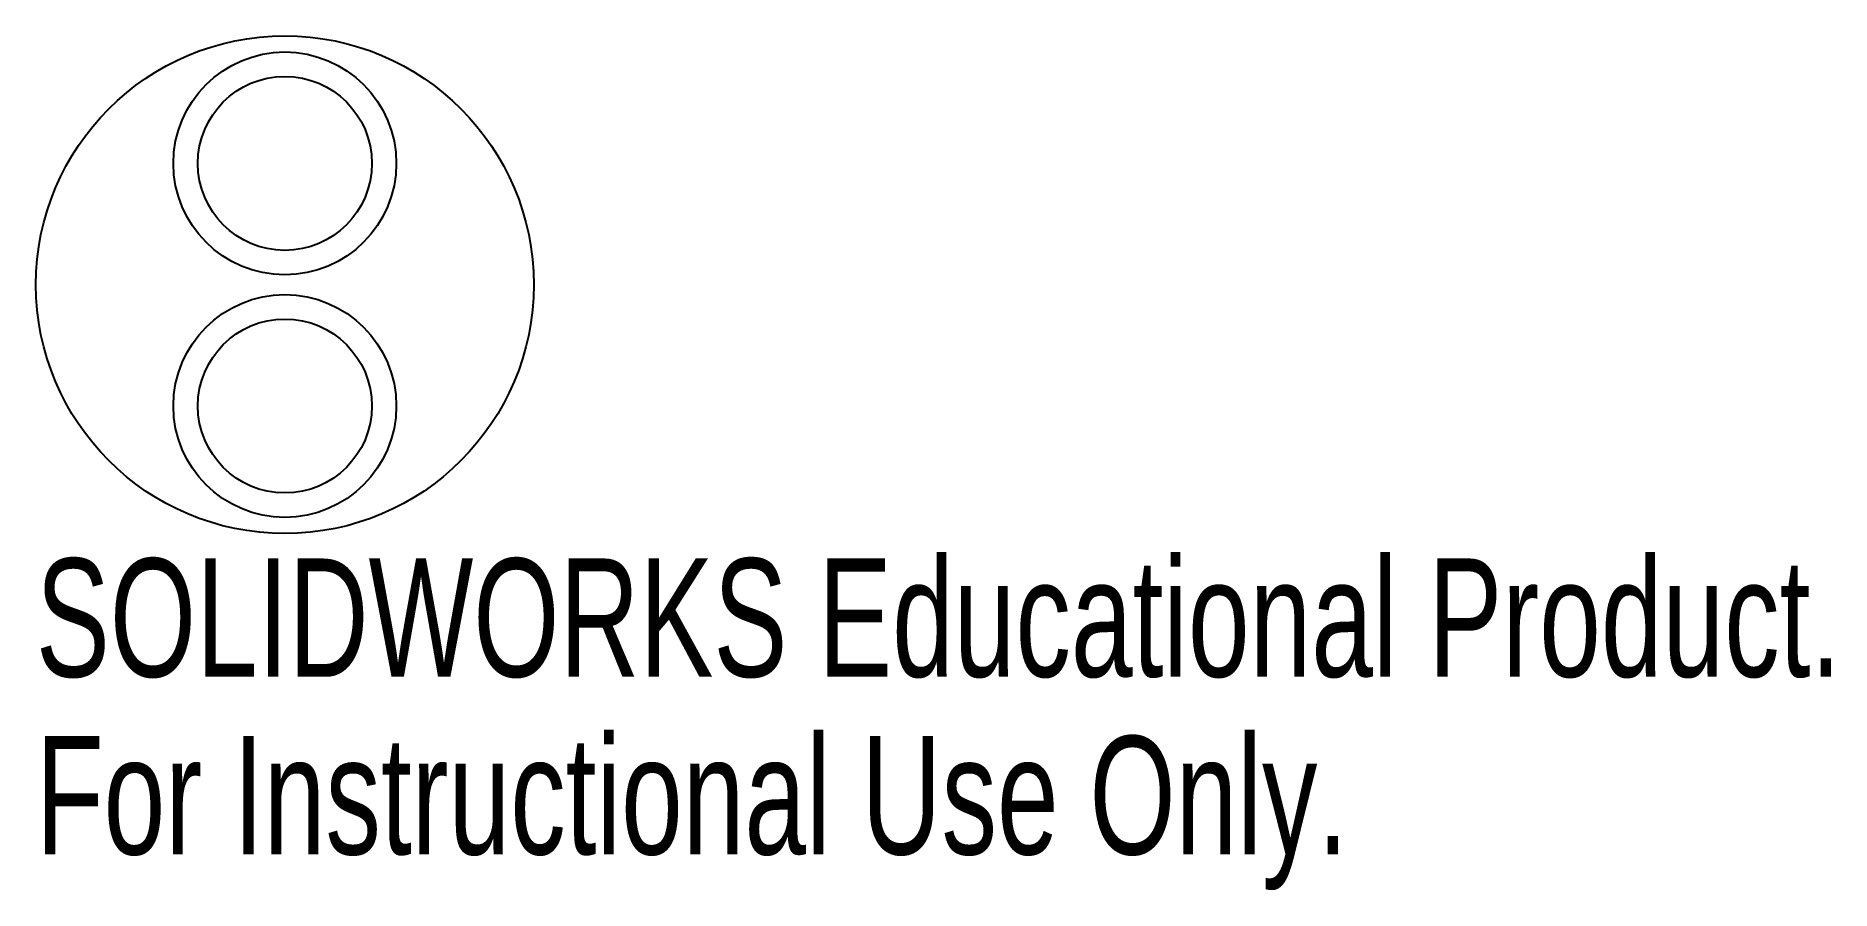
# Model space of a CAD drawing. Header units: inches. Extents: x -0.4 to 2.48, y -0.97 to 0.4.
import ezdxf

# ---------------------------------------------------------------- set-up
doc = ezdxf.new("R2010")
doc.units = ezdxf.units.IN
doc.header["$MEASUREMENT"] = 0
doc.styles.add('SLDTEXTSTYLE0', font='TXT', dxfattribs={"width": 0.7})

msp = doc.modelspace()

# ---------------------------------------------------------------- linework, layer by layer
at = {"color": 7, "linetype": 'Continuous'}
for centre, radius in [((0, 0), 0.4), ((0, 0.195), 0.1791), ((0, 0.195), 0.1398), ((0, -0.195), 0.1791), ((0, -0.195), 0.1398)]:
    msp.add_circle(centre, radius, dxfattribs=at)
at = {"color": 7, "linetype": 'Continuous', "lineweight": 25}
msp.add_circle((0, 0), 0.4, dxfattribs=at)

# ---------------------------------------------------------------- texts
at = {"color": 7, "linetype": 'Continuous', "char_height": 0.1903, "attachment_point": 1, "style": 'SLDTEXTSTYLE0'}
for s, insert in [('SOLIDWORKS Educational Product.', (-0.4, -0.4401)), ('For Instructional Use Only.', (-0.4, -0.7256))]:
    msp.add_mtext(s, dxfattribs=dict(at, insert=insert))

doc.saveas('drawing.dxf')
